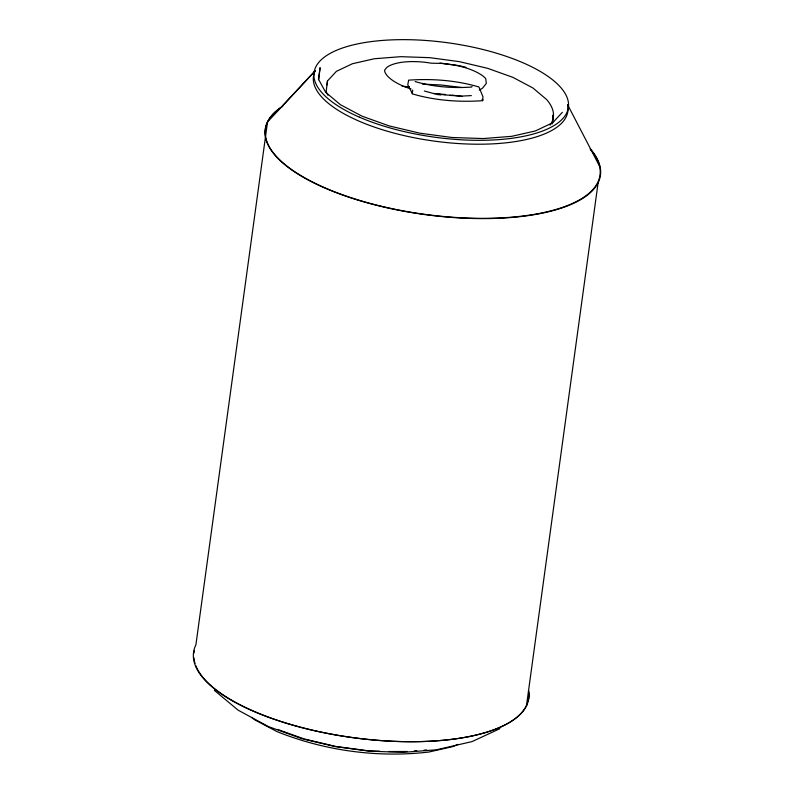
<?xml version="1.0" encoding="UTF-8"?>
<svg xmlns="http://www.w3.org/2000/svg" width="794" height="794" viewBox="0 0 794 794"><rect width="100%" height="100%" fill="white"/><g stroke="black" fill="none" stroke-linecap="round" stroke-linejoin="round"><path stroke-width="1.19" d="M412.711 90.01L412.284 93.861C434.725 100.501 459.22 102.347 482.563 100.679L482.99 96.838L478.931 86.983C456.49 80.333 431.986 78.487 408.652 80.154L407.779 84.819L412.394 93.652M326.076 92.293L327.495 80.958L336.438 71.311L352.417 63.738L374.331 58.746L400.712 56.672L429.733 57.664L459.428 61.654L487.774 68.363L512.845 77.346L532.923 87.985L546.649 99.558A114.793 42.628 7.8 0 1 550.083 125.105M267.548 121.78L195.89 644.887A169.191 62.835 7.8 0 0 352.258 737.557A169.191 62.835 7.8 0 0 528.615 690.75M318.454 79.658L320.091 67.649L318.692 79.589L325.629 92.243L340.447 104.729L362.143 116.222L389.219 125.928L419.837 133.184L451.925 137.491L483.278 138.563L511.763 136.32L535.434 130.931L552.693 122.742L562.36 112.321M326.949 84.918L327.495 80.958M526.452 705.846L598.11 182.739M472.023 86.397L471.666 87.052C452.888 88.392 433.177 86.913 415.113 81.564M482.563 100.679L483 99.855L482.008 99.339M280.917 107.518L315.248 70.726A128.37 47.67 7.8 0 0 435.112 141.223A128.37 47.67 7.8 0 0 567.561 104.639L599.589 166.283M267.757 121.71L315.287 70.745M457.761 744.395L453.364 746.479L428.909 752.027C377.636 757.992 324.925 750.816 277.027 731.621L254.626 719.781L251.797 717.389M499.873 728.694L472.053 741.586L436.333 749.804L403.213 752.345L369.488 751.184L334.969 746.549L302.028 738.748L268.362 726.56L238.121 710.164L214.34 690.343M471.358 95.608L461.661 96.094L450.059 95.409M407.004 751.481L388.514 751.541M414.319 750.916L416.751 750.717M424.065 750.141L426.507 749.953M422.438 84.095L440.759 84.958L461.572 87.499M437.484 94.645L440.859 94.675M379.84 751.243L368.694 750.866L335.743 746.439L304.281 738.986M434.05 93.781L445.652 94.466M437.732 94.307L441.077 94.704M451.865 95.062L461.969 96.431M443.846 94.804L432.69 93.285L424.343 91.002M439.876 63.063L458.882 65.614L465.969 67.291M277.622 729.428L303.119 738.569M326.185 92.015L327.942 95.211M590.131 149.064A168.854 62.706 7.8 0 1 423.301 214.132A168.854 62.706 7.8 0 1 282.714 106.327M404.523 86.496A168.854 62.706 7.8 0 1 409.486 86.794A169.191 62.835 7.8 0 0 402.101 86.367M590.557 149.183A169.191 62.835 7.8 0 1 425.475 214.668A169.191 62.835 7.8 0 1 280.729 107.557M552.535 115.229A114.793 42.628 7.8 0 1 552.187 123.933M479.397 90.02A51.67 19.185 7.8 0 0 482.851 87.846L486.315 83.38L485.69 78.497A42.271 15.701 7.8 0 0 452.838 64.79L441.901 63.441L431.281 63.192A42.231 15.682 7.8 0 0 386.837 67.401L384.683 70.061L384.683 71.41A51.67 19.185 7.8 0 0 411.054 88.988M450.535 95.131A51.67 19.185 7.8 0 1 444.58 94.972M527.295 703.692A168.874 62.716 7.8 0 1 362.58 738.837A168.874 62.716 7.8 0 1 195.761 665.561M195.016 663.427A168.874 62.716 7.8 0 1 194.461 661.323M194.222 660.122A168.874 62.716 7.8 0 1 193.905 657.73M193.984 652.996A168.874 62.716 7.8 0 1 194.381 650.673M528.486 690.84A168.874 62.716 7.8 0 1 528.04 701.439M359.354 117.145A128.37 47.67 7.8 0 0 566.628 113.115A128.37 47.67 7.8 0 0 397.695 39.7A128.37 47.67 7.8 0 0 359.354 117.145"/></g></svg>
